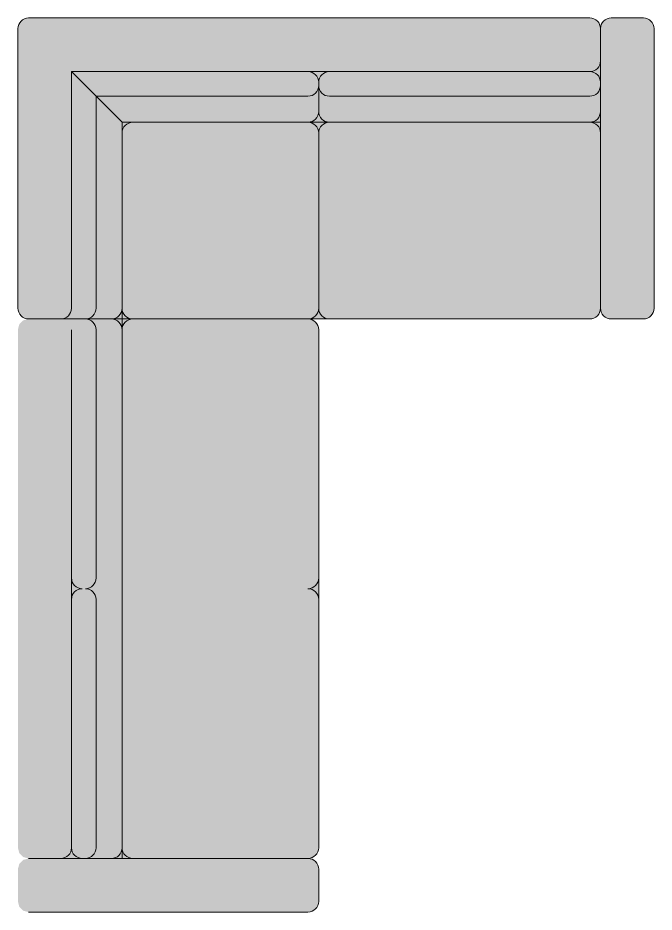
# Model space of a CAD drawing. Header units: millimetres. Extents: x 0 to 673989, y 0 to 383369.
# Drawn here: x 565023 to 566763, y 380925 to 383369 of the extents above; entities that cross this region are included whole.
import ezdxf

# ---------------------------------------------------------------- set-up
doc = ezdxf.new("R2010")
doc.units = ezdxf.units.MM
doc.header["$LTSCALE"] = 500
doc.layers.add('PDF _320-W Umeblowanie', color=7, linetype='Continuous')

msp = doc.modelspace()

# ---------------------------------------------------------------- hatches: boundary and pattern name
at = {"layer": 'PDF _320-W Umeblowanie', "lineweight": 25, "true_color": 0xffffff, "transparency": 33554559}
for points in [[(565052.8, 382546.4), (565038.1, 382550.3), (565027.4, 382561), (565023.5, 382575.7), (565023.5, 383339.7), (565027.4, 383354.4), (565038.1, 383365.1), (565052.8, 383369), (566587.4, 383369), (566602, 383365.1), (566612.8, 383354.4), (566616.7, 383339.7), (566616.7, 383084), (565308.5, 383084), (565308.5, 382546.4)], [(566734, 383369), (566748.7, 383365.1), (566759.4, 383354.4), (566763.3, 383339.7), (566763.3, 382575.7), (566759.4, 382561), (566748.7, 382550.3), (566734, 382546.4), (566646, 382546.4), (566631.4, 382550.3), (566620.6, 382561), (566616.7, 382575.7), (566616.7, 383339.7), (566620.6, 383354.4), (566631.4, 383365.1), (566646, 383369)], [(566616.7, 383084), (566616.7, 382575.7), (566612.8, 382561), (566602, 382550.3), (566587.4, 382546.4), (565308.5, 382546.4), (565308.5, 383084)], [(565308.5, 382546.4), (565308.5, 381072), (565052.8, 381072), (565038.1, 381075.9), (565027.4, 381086.7), (565023.5, 381101.4), (565023.5, 382517), (565027.4, 382531.7), (565038.1, 382542.5), (565052.8, 382546.4)], [(565816.8, 382546.4), (565831.4, 382542.5), (565842.2, 382531.7), (565846.1, 382517), (565846.1, 381101.4), (565842.2, 381086.7), (565831.4, 381075.9), (565816.8, 381072), (565308.5, 381072), (565308.5, 382546.4)], [(565816.8, 381072), (565831.4, 381068.1), (565842.2, 381057.4), (565846.1, 381042.7), (565846.1, 380954.7), (565842.2, 380940.1), (565831.4, 380929.3), (565816.8, 380925.4), (565052.8, 380925.4), (565038.1, 380929.3), (565027.4, 380940.1), (565023.5, 380954.7), (565023.5, 381042.7), (565027.4, 381057.4), (565038.1, 381068.1), (565052.8, 381072)]]:
    msp.add_hatch(color=7, dxfattribs=at).paths.add_polyline_path(points)

# ---------------------------------------------------------------- linework, layer by layer
at = {"layer": 'PDF _320-W Umeblowanie', "lineweight": 9}
for points in [[(565337.8, 382546.4, -0.41375), (565308.5, 382575.7, 0.41375), (565337.8, 382546.4, 0.414375), (565308.5, 382517, -0.414375), (565337.8, 382546.4), (565052.8, 382546.4, -0.414375), (565023.5, 382575.7), (565023.5, 383339.7, -0.414375), (565052.8, 383369), (566587.4, 383369, -0.41375), (566616.7, 383339.7, -0.414375), (566646, 383369), (566734, 383369)], [(566734, 383369, -0.41375), (566763.3, 383339.7), (566763.3, 382575.7, -0.41375), (566734, 382546.4), (566646, 382546.4, -0.414375), (566616.7, 382575.7), (566616.7, 383339.7)], [(566616.7, 383054.6, 0.414375), (566587.4, 383084, -0.414375), (566616.7, 383054.6), (566616.7, 383113.3), (566616.7, 383339.7), (566616.7, 383251.7, -0.414375), (566587.4, 383222.4, -0.41375), (566616.7, 383193.1), (566616.7, 383184.3), (566616.7, 383113.3, -0.41375), (566587.4, 383084)], [(565308.5, 381072), (565308.5, 381101.4), (565308.5, 381779.9), (565308.5, 381101.4), (565308.5, 382517), (565308.5, 381838.5), (565308.5, 382517), (565308.5, 382546.4), (565308.5, 382575.7), (565308.5, 383084), (565170.1, 383222.4), (565170.1, 382575.7, -0.41375), (565140.8, 382546.4), (565052.8, 382546.4), (565140.8, 382546.4), (565199.4, 382546.4), (565208.1, 382546.4), (565279.2, 382546.4), (565199.4, 382546.4), (565208.1, 382546.4, -0.415), (565237.4, 382517), (565237.4, 381838.5, -0.415), (565208.1, 381809.2, -0.414375), (565237.4, 381779.9), (565237.4, 381101.4, -0.415), (565208.1, 381072)], [(566616.7, 383084), (566587.4, 383084), (565875.4, 383084), (566587.4, 383084), (565337.8, 383084), (565816.8, 383084), (565308.5, 383084), (565170.1, 383222.4), (565816.8, 383222.4), (565170.1, 383222.4), (565237.4, 383155), (565816.8, 383155, 0.41375), (565846.1, 383184.3), (565846.1, 383113.3), (565846.1, 383193.1), (565846.1, 383184.3), (565846.1, 383193.1, 0.41375), (565816.8, 383222.4, -0.41375), (565846.1, 383193.1, -0.41375), (565875.4, 383222.4), (566587.4, 383222.4), (565170.1, 383222.4), (565170.1, 382575.7), (565170.1, 383222.4), (565237.4, 383155), (565237.4, 382575.7, -0.414375), (565208.1, 382546.4)], [(565846.1, 383184.3, 0.41375), (565875.4, 383155), (566587.4, 383155, 0.41375), (566616.7, 383184.3)], [(565308.5, 382575.7, -0.41375), (565279.2, 382546.4, -0.414375), (565308.5, 382517)], [(565337.8, 381072, -0.414375), (565308.5, 381101.4, 0.414375), (565337.8, 381072), (565279.2, 381072), (565208.1, 381072), (565199.4, 381072), (565140.8, 381072), (565052.8, 381072), (565816.8, 381072, 0.414375), (565846.1, 381101.4, -0.414375), (565816.8, 381072, -0.41375), (565846.1, 381042.7), (565846.1, 380954.7, -0.414375), (565816.8, 380925.4), (565052.8, 380925.4)], [(565199.4, 381072, -0.415), (565170.1, 381101.4, -0.414375), (565140.8, 381072)]]:
    msp.add_lwpolyline(points, format="xyb", dxfattribs=at)
for points in [[(565846.1, 383113.3, -0.41375), (565816.8, 383084, -0.414375), (565846.1, 383054.6, -0.414375), (565875.4, 383084, -0.41375)], [(565308.5, 383054.6, -0.414375), (565337.8, 383084, 0.414375)], [(565846.1, 382575.7, -0.41375), (565816.8, 382546.4, -0.414375), (565846.1, 382517, 0.414375), (565816.8, 382546.4), (565337.8, 382546.4), (565279.2, 382546.4), (565337.8, 382546.4), (566587.4, 382546.4), (565875.4, 382546.4, -0.41375)], [(565199.4, 381809.2, -0.415), (565170.1, 381838.5), (565170.1, 382517), (565170.1, 381101.4), (565170.1, 381779.9, -0.414375)], [(565846.1, 381779.9), (565846.1, 381101.4), (565846.1, 382517), (565846.1, 381838.5, -0.414375), (565816.8, 381809.2, -0.41375)]]:
    msp.add_lwpolyline(points, format="xyb", close=True, dxfattribs=at)
for points in [[(565308.5, 383054.6), (565308.5, 382575.7)], [(565846.1, 383054.6), (565846.1, 382575.7)], [(566616.7, 382575.7), (566616.7, 383054.6)], [(565816.8, 382546.4), (565337.8, 382546.4)], [(565337.8, 381072), (565816.8, 381072)]]:
    msp.add_lwpolyline(points, close=True, dxfattribs=at)
for centre, start, end in [((566587.4, 382575.7), 270.0453, 359.9547), ((566587.4, 382575.7), 270.0453, 359.9547), ((565279.2, 381101.3), 269.9842, 0.0158)]:
    msp.add_arc(centre, 29.3, start, end, dxfattribs=at)

doc.saveas('drawing.dxf')
